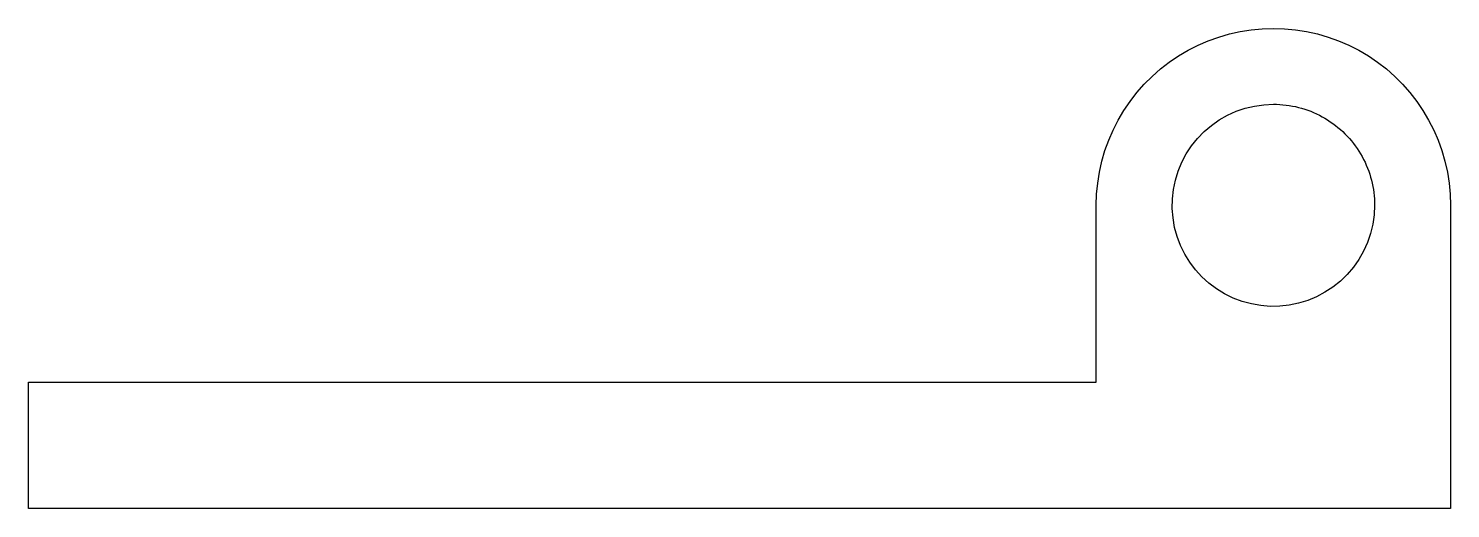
# Model space of a CAD drawing. Header units: metres. Extents: x -40.6 to 15.6, y 0 to 19.
import ezdxf

# ---------------------------------------------------------------- set-up
doc = ezdxf.new("R2010")
doc.units = ezdxf.units.M

msp = doc.modelspace()

# ---------------------------------------------------------------- linework, layer by layer
for points in [[(1.6, 12), (1.614, 12.44), (1.655, 12.877), (1.724, 13.312), (1.82, 13.741), (1.943, 14.163), (2.092, 14.577), (2.266, 14.98), (2.466, 15.372), (2.69, 15.751), (2.937, 16.114), (3.206, 16.462), (3.497, 16.792), (3.808, 17.103), (4.138, 17.394), (4.486, 17.663), (4.849, 17.91), (5.228, 18.134), (5.62, 18.334), (6.023, 18.508), (6.437, 18.657), (6.859, 18.78), (7.288, 18.876), (7.723, 18.945), (8.16, 18.986), (8.6, 19), (9.04, 18.986), (9.477, 18.945), (9.912, 18.876), (10.341, 18.78), (10.763, 18.657), (11.177, 18.508), (11.58, 18.334), (11.972, 18.134), (12.351, 17.91), (12.714, 17.663), (13.062, 17.394), (13.392, 17.103), (13.703, 16.792), (13.994, 16.462), (14.263, 16.114), (14.51, 15.751), (14.734, 15.372), (14.934, 14.98), (15.108, 14.577), (15.257, 14.163), (15.38, 13.741), (15.476, 13.312), (15.545, 12.877), (15.586, 12.44), (15.6, 12)], [(12.6, 12), (12.582, 11.624), (12.529, 11.25), (12.441, 10.884), (12.319, 10.528), (12.164, 10.184), (11.977, 9.857), (11.761, 9.548), (11.516, 9.262), (11.245, 9), (10.951, 8.764), (10.636, 8.557), (10.303, 8.381), (9.955, 8.236), (9.595, 8.126), (9.226, 8.049), (8.851, 8.008), (8.474, 8.002), (8.099, 8.032), (7.727, 8.096), (7.364, 8.196), (7.011, 8.329), (6.673, 8.495), (6.352, 8.692), (6.05, 8.918), (5.772, 9.172), (5.518, 9.45), (5.292, 9.752), (5.095, 10.073), (4.929, 10.411), (4.796, 10.764), (4.696, 11.127), (4.632, 11.499), (4.602, 11.874), (4.608, 12.251), (4.649, 12.626), (4.726, 12.995), (4.836, 13.355), (4.981, 13.703), (5.157, 14.036), (5.364, 14.351), (5.6, 14.645), (5.862, 14.916), (6.148, 15.161), (6.457, 15.377), (6.784, 15.564), (7.128, 15.719), (7.484, 15.841), (7.85, 15.929), (8.224, 15.982), (8.6, 16)], [(8.6, 16), (8.726, 15.998), (8.851, 15.992), (8.976, 15.982), (9.101, 15.968), (9.226, 15.951), (9.35, 15.929), (9.473, 15.904), (9.595, 15.874), (9.716, 15.841), (9.836, 15.804), (9.955, 15.764), (10.072, 15.719), (10.189, 15.671), (10.303, 15.619), (10.416, 15.564), (10.527, 15.505), (10.636, 15.443), (10.743, 15.377), (10.848, 15.308), (10.951, 15.236), (11.052, 15.161), (11.15, 15.082), (11.245, 15), (11.338, 14.916), (11.428, 14.828), (11.516, 14.738), (11.6, 14.645), (11.682, 14.55), (11.761, 14.452), (11.836, 14.351), (11.908, 14.248), (11.977, 14.143), (12.043, 14.036), (12.105, 13.927), (12.164, 13.816), (12.219, 13.703), (12.271, 13.589), (12.319, 13.472), (12.364, 13.355), (12.404, 13.236), (12.441, 13.116), (12.474, 12.995), (12.504, 12.873), (12.529, 12.75), (12.551, 12.626), (12.568, 12.501), (12.582, 12.376), (12.592, 12.251), (12.598, 12.126), (12.6, 12)], [(1.6, 5), (1.6, 5.14), (1.6, 5.28), (1.6, 5.42), (1.6, 5.56), (1.6, 5.7), (1.6, 5.84), (1.6, 5.98), (1.6, 6.12), (1.6, 6.26), (1.6, 6.4), (1.6, 6.54), (1.6, 6.68), (1.6, 6.82), (1.6, 6.96), (1.6, 7.1), (1.6, 7.24), (1.6, 7.38), (1.6, 7.52), (1.6, 7.66), (1.6, 7.8), (1.6, 7.94), (1.6, 8.08), (1.6, 8.22), (1.6, 8.36), (1.6, 8.5), (1.6, 8.64), (1.6, 8.78), (1.6, 8.92), (1.6, 9.06), (1.6, 9.2), (1.6, 9.34), (1.6, 9.48), (1.6, 9.62), (1.6, 9.76), (1.6, 9.9), (1.6, 10.04), (1.6, 10.18), (1.6, 10.32), (1.6, 10.46), (1.6, 10.6), (1.6, 10.74), (1.6, 10.88), (1.6, 11.02), (1.6, 11.16), (1.6, 11.3), (1.6, 11.44), (1.6, 11.58), (1.6, 11.72), (1.6, 11.86), (1.6, 12)], [(1.6, 5), (1.6, 5.14), (1.6, 5.28), (1.6, 5.42), (1.6, 5.56), (1.6, 5.7), (1.6, 5.84), (1.6, 5.98), (1.6, 6.12), (1.6, 6.26), (1.6, 6.4), (1.6, 6.54), (1.6, 6.68), (1.6, 6.82), (1.6, 6.96), (1.6, 7.1), (1.6, 7.24), (1.6, 7.38), (1.6, 7.52), (1.6, 7.66), (1.6, 7.8), (1.6, 7.94), (1.6, 8.08), (1.6, 8.22), (1.6, 8.36), (1.6, 8.5), (1.6, 8.64), (1.6, 8.78), (1.6, 8.92), (1.6, 9.06), (1.6, 9.2), (1.6, 9.34), (1.6, 9.48), (1.6, 9.62), (1.6, 9.76), (1.6, 9.9), (1.6, 10.04), (1.6, 10.18), (1.6, 10.32), (1.6, 10.46), (1.6, 10.6), (1.6, 10.74), (1.6, 10.88), (1.6, 11.02), (1.6, 11.16), (1.6, 11.3), (1.6, 11.44), (1.6, 11.58), (1.6, 11.72), (1.6, 11.86), (1.6, 12)], [(15.6, 12), (15.6, 11.76), (15.6, 11.52), (15.6, 11.28), (15.6, 11.04), (15.6, 10.8), (15.6, 10.56), (15.6, 10.32), (15.6, 10.08), (15.6, 9.84), (15.6, 9.6), (15.6, 9.36), (15.6, 9.12), (15.6, 8.88), (15.6, 8.64), (15.6, 8.4), (15.6, 8.16), (15.6, 7.92), (15.6, 7.68), (15.6, 7.44), (15.6, 7.2), (15.6, 6.96), (15.6, 6.72), (15.6, 6.48), (15.6, 6.24), (15.6, 6), (15.6, 5.76), (15.6, 5.52), (15.6, 5.28), (15.6, 5.04), (15.6, 4.8), (15.6, 4.56), (15.6, 4.32), (15.6, 4.08), (15.6, 3.84), (15.6, 3.6), (15.6, 3.36), (15.6, 3.12), (15.6, 2.88), (15.6, 2.64), (15.6, 2.4), (15.6, 2.16), (15.6, 1.92), (15.6, 1.68), (15.6, 1.44), (15.6, 1.2), (15.6, 0.96), (15.6, 0.72), (15.6, 0.48), (15.6, 0.24), (15.6, 0)], [(-40.6, 0), (-40.6, 0.1), (-40.6, 0.2), (-40.6, 0.3), (-40.6, 0.4), (-40.6, 0.5), (-40.6, 0.6), (-40.6, 0.7), (-40.6, 0.8), (-40.6, 0.9), (-40.6, 1), (-40.6, 1.1), (-40.6, 1.2), (-40.6, 1.3), (-40.6, 1.4), (-40.6, 1.5), (-40.6, 1.6), (-40.6, 1.7), (-40.6, 1.8), (-40.6, 1.9), (-40.6, 2), (-40.6, 2.1), (-40.6, 2.2), (-40.6, 2.3), (-40.6, 2.4), (-40.6, 2.5), (-40.6, 2.6), (-40.6, 2.7), (-40.6, 2.8), (-40.6, 2.9), (-40.6, 3), (-40.6, 3.1), (-40.6, 3.2), (-40.6, 3.3), (-40.6, 3.4), (-40.6, 3.5), (-40.6, 3.6), (-40.6, 3.7), (-40.6, 3.8), (-40.6, 3.9), (-40.6, 4), (-40.6, 4.1), (-40.6, 4.2), (-40.6, 4.3), (-40.6, 4.4), (-40.6, 4.5), (-40.6, 4.6), (-40.6, 4.7), (-40.6, 4.8), (-40.6, 4.9), (-40.6, 5)], [(-40.6, 5), (-39.756, 5), (-38.912, 5), (-38.068, 5), (-37.224, 5), (-36.38, 5), (-35.536, 5), (-34.692, 5), (-33.848, 5), (-33.004, 5), (-32.16, 5), (-31.316, 5), (-30.472, 5), (-29.628, 5), (-28.784, 5), (-27.94, 5), (-27.096, 5), (-26.252, 5), (-25.408, 5), (-24.564, 5), (-23.72, 5), (-22.876, 5), (-22.032, 5), (-21.188, 5), (-20.344, 5), (-19.5, 5), (-18.656, 5), (-17.812, 5), (-16.968, 5), (-16.124, 5), (-15.28, 5), (-14.436, 5), (-13.592, 5), (-12.748, 5), (-11.904, 5), (-11.06, 5), (-10.216, 5), (-9.372, 5), (-8.528, 5), (-7.684, 5), (-6.84, 5), (-5.996, 5), (-5.152, 5), (-4.308, 5), (-3.464, 5), (-2.62, 5), (-1.776, 5), (-0.932, 5), (-0.088, 5), (0.756, 5), (1.6, 5)], [(-20, 5), (-19.568, 5), (-19.136, 5), (-18.704, 5), (-18.272, 5), (-17.84, 5), (-17.408, 5), (-16.976, 5), (-16.544, 5), (-16.112, 5), (-15.68, 5), (-15.248, 5), (-14.816, 5), (-14.384, 5), (-13.952, 5), (-13.52, 5), (-13.088, 5), (-12.656, 5), (-12.224, 5), (-11.792, 5), (-11.36, 5), (-10.928, 5), (-10.496, 5), (-10.064, 5), (-9.632, 5), (-9.2, 5), (-8.768, 5), (-8.336, 5), (-7.904, 5), (-7.472, 5), (-7.04, 5), (-6.608, 5), (-6.176, 5), (-5.744, 5), (-5.312, 5), (-4.88, 5), (-4.448, 5), (-4.016, 5), (-3.584, 5), (-3.152, 5), (-2.72, 5), (-2.288, 5), (-1.856, 5), (-1.424, 5), (-0.992, 5), (-0.56, 5), (-0.128, 5), (0.304, 5), (0.736, 5), (1.168, 5), (1.6, 5)], [(15.6, 0), (14.476, 0), (13.352, 0), (12.228, 0), (11.104, 0), (9.98, 0), (8.856, 0), (7.732, 0), (6.608, 0), (5.484, 0), (4.36, 0), (3.236, 0), (2.112, 0), (0.988, 0), (-0.136, 0), (-1.26, 0), (-2.384, 0), (-3.508, 0), (-4.632, 0), (-5.756, 0), (-6.88, 0), (-8.004, 0), (-9.128, 0), (-10.252, 0), (-11.376, 0), (-12.5, 0), (-13.624, 0), (-14.748, 0), (-15.872, 0), (-16.996, 0), (-18.12, 0), (-19.244, 0), (-20.368, 0), (-21.492, 0), (-22.616, 0), (-23.74, 0), (-24.864, 0), (-25.988, 0), (-27.112, 0), (-28.236, 0), (-29.36, 0), (-30.484, 0), (-31.608, 0), (-32.732, 0), (-33.856, 0), (-34.98, 0), (-36.104, 0), (-37.228, 0), (-38.352, 0), (-39.476, 0), (-40.6, 0)]]:
    msp.add_lwpolyline(points)

doc.saveas('drawing.dxf')
